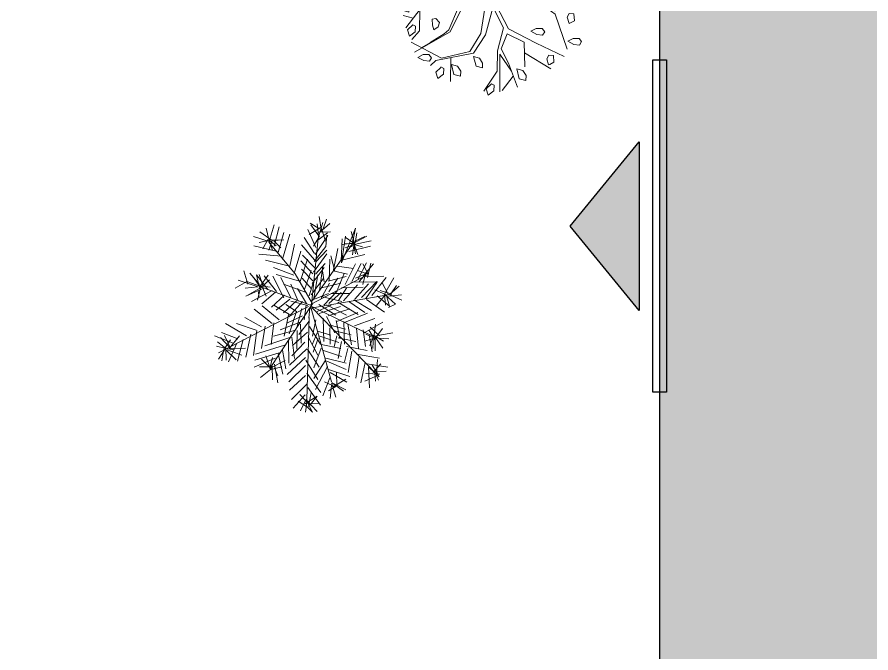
# Model space of a CAD drawing. Header units: millimetres. Extents: x -176651 to 388869, y -469666 to 486614.
# Drawn here: x 274665 to 287070, y 88215 to 97447 of the extents above; entities that cross this region are included whole.
import ezdxf

# ---------------------------------------------------------------- set-up
doc = ezdxf.new("R2010")
doc.units = ezdxf.units.MM
doc.layers.add('A- FURNITURE', color=252, linetype='Continuous', lineweight=0)
for name, color, linetype in [('ad-Entrance Point', 4, 'Continuous'), ('ad-Plot Boundary', 8, 'Continuous'), ('ad-Road', 8, 'Continuous'), ('ad-Road Hatch', 8, 'Continuous')]:
    doc.layers.add(name, color=color, linetype=linetype)

# ---------------------------------------------------------------- blocks, each defined once
blk = doc.blocks.new('A$C4fb60e89')
at = {"layer": 'ad-Road Hatch', "ltscale": 5, "transparency": 33554687}
h = blk.add_hatch(dxfattribs=at)
h.set_pattern_fill('AR-HBONE', color=256, scale=15)
h.set_pattern_definition([(45, (-193247.7, -428758.8), (0, 2155.2615), [4572, -1524]), (135, (-192170.1, -427681.1), (2e-13, 2155.2615), [4572, -1524])])
h.paths.add_polyline_path([(175594, -250241), (169178, -249341), (167473, -249057), (167473, -138694), (101313, -138694), (101313, -199954), (101308, -237995), (101040, -268291), (101008, -280968), (101066, -293684), (101243, -311127), (100910, -319344), (100949, -333937), (100669, -366960), (100727, -390983), (100669, -404586), (100538, -420418), (100467, -428759), (92426, -427265), (92163, -427209), (92163, -321454), (24803, -321454), (24803, -412961), (15653, -411029), (15654, -321452), (-19535, -321452), (-34427, -319477), (-65207, -315395), (-171770, -301268), (-185854, -298333), (-193248, -296832), (-193244, -292908), (-191914, -285219), (-191839, -284679), (-183397, -286393), (-169723, -289243), (-53141, -304698), (-18730, -309262), (15653, -309262), (15653, 703), (24803, 1115), (24803, -129544), (92163, -129544), (92163, 15133), (101313, 17713), (101313, -129544), (167473, -129544), (167473, 35552), (175738, 37855), (175849, 28595), (175836, 25947), (175777, 14040), (175855, 2316), (175660, -18036), (175731, -34039), (175718, -46839), (175673, -63402), (175816, -82072), (175542, -106356), (175490, -124641), (175575, -145019), (175731, -168892), (175797, -181269), (175797, -192667), (175744, -208200), (175829, -223277), (175888, -234871)])
h.paths.add_polyline_path([(24803, -309264), (92163, -309264), (92163, -138694), (24803, -138694)], flags=16)
at = {"layer": 'ad-Road', "ltscale": 5}
blk.add_lwpolyline([(101313, -199954), (101308, -237995), (101040, -268291), (101008, -280968), (101066, -293684), (101243, -311127), (100910, -319344), (100949, -333937), (100669, -366960), (100727, -390983), (100669, -404586), (100538, -420418), (100467, -428759), (92426, -427265), (92163, -427209), (92163, -321454), (24803, -321454), (24803, -412961), (15653, -411029)], dxfattribs=at)
blk = doc.blocks.new('zw$E7CA')
at = {"layer": 'ad-Plot Boundary'}
blk.add_lwpolyline([(0, 0), (33680, 0), (33680, 30050), (0, 30050)], close=True, dxfattribs=at)
blk = doc.blocks.new('zw$A88E')
at = {"layer": 'ad-Plot Boundary', "ltscale": 5}
blk.add_blockref('zw$E7CA', (-117254, -389359), dxfattribs=at)
blk = doc.blocks.new('QWFQFR')
at = {"color": 55, "linetype": 'Continuous', "true_color": 0x999b37}
for p, q in [((260795.741, 1945700.268), (260795.655, 1945700.251)), ((260795.655, 1945700.251), (260795.728, 1945700.182)), ((260795.695, 1945699.952), (260795.948, 1945700.274)), ((260795.823, 1945700.247), (260795.741, 1945700.268)), ((260795.848, 1945700.192), (260795.823, 1945700.247)), ((260796.061, 1945699.792), (260795.955, 1945700.256)), ((260796.013, 1945700.003), (260796.202, 1945700.29)), ((260796.09, 1945699.783), (260796.294, 1945700.309)), ((260796.204, 1945700.096), (260796.149, 1945700.296)), ((260796.378, 1945700.245), (260796.284, 1945700.194)), ((260796.378, 1945700.245), (260796.41, 1945700.215)), ((260796.487, 1945699.949), (260796.379, 1945700.304)), ((260796.45, 1945700.072), (260796.665, 1945700.255)), ((260795.678, 1945700.009), (260795.52, 1945700.136)), ((260795.743, 1945699.807), (260795.621, 1945700.194)), ((260795.728, 1945700.182), (260795.805, 1945700.151)), ((260795.805, 1945700.151), (260795.848, 1945700.192)), ((260796.284, 1945700.194), (260796.286, 1945700.099)), ((260796.286, 1945700.099), (260796.383, 1945700.136)), ((260796.383, 1945700.136), (260796.41, 1945700.215)), ((260796.597, 1945700.159), (260796.596, 1945700.013)), ((260796.597, 1945700.159), (260796.674, 1945700.115)), ((260795.22, 1945700.102), (260795.218, 1945699.955)), ((260795.22, 1945700.102), (260795.296, 1945700.057)), ((260795.324, 1945699.974), (260795.296, 1945700.057)), ((260795.465, 1945699.699), (260795.405, 1945700.05)), ((260795.567, 1945699.815), (260795.45, 1945700.071)), ((260795.901, 1945700.055), (260795.857, 1945700.013)), ((260795.857, 1945700.013), (260795.859, 1945699.918)), ((260795.963, 1945700.032), (260795.901, 1945700.055)), ((260795.945, 1945699.935), (260795.963, 1945700.032)), ((260796.596, 1945700.013), (260796.68, 1945699.964)), ((260796.701, 1945700.032), (260796.674, 1945700.115)), ((260796.68, 1945699.964), (260796.701, 1945700.032)), ((260796.731, 1945699.971), (260796.95, 1945700.09)), ((260796.96, 1945699.748), (260797.014, 1945700.03)), ((260795.218, 1945699.955), (260795.303, 1945699.906)), ((260795.307, 1945699.725), (260795.246, 1945699.92)), ((260795.303, 1945699.906), (260795.324, 1945699.974)), ((260795.679, 1945699.74), (260795.436, 1945699.904)), ((260795.859, 1945699.918), (260795.879, 1945699.92)), ((260795.879, 1945699.92), (260795.945, 1945699.935)), ((260796.398, 1945699.767), (260796.487, 1945699.949)), ((260796.447, 1945699.68), (260796.731, 1945699.971)), ((260796.884, 1945699.636), (260797.107, 1945699.963)), ((260795.482, 1945699.643), (260795.158, 1945699.796)), ((260795.667, 1945699.219), (260795.743, 1945699.807)), ((260796.028, 1945699.48), (260796.061, 1945699.792)), ((260796.057, 1945699.471), (260796.09, 1945699.783)), ((260796.328, 1945699.362), (260796.398, 1945699.767)), ((260796.895, 1945699.621), (260797.022, 1945699.836)), ((260797.094, 1945699.764), (260797.008, 1945699.746)), ((260797.019, 1945699.839), (260797.193, 1945699.855)), ((260797.177, 1945699.743), (260797.094, 1945699.764)), ((260795.361, 1945699.291), (260795.044, 1945699.628)), ((260795.249, 1945699.735), (260795.155, 1945699.684)), ((260795.155, 1945699.684), (260795.157, 1945699.589)), ((260795.157, 1945699.589), (260795.254, 1945699.626)), ((260795.249, 1945699.735), (260795.281, 1945699.704)), ((260795.254, 1945699.626), (260795.281, 1945699.704)), ((260795.638, 1945699.54), (260795.465, 1945699.699)), ((260795.632, 1945699.474), (260795.482, 1945699.643)), ((260795.679, 1945699.74), (260795.638, 1945699.54)), ((260796.432, 1945699.512), (260796.447, 1945699.68)), ((260796.5, 1945699.602), (260796.884, 1945699.636)), ((260796.945, 1945699.408), (260797.386, 1945699.648)), ((260797.008, 1945699.746), (260797.082, 1945699.677)), ((260797.082, 1945699.677), (260797.158, 1945699.646)), ((260797.158, 1945699.646), (260797.202, 1945699.688)), ((260797.202, 1945699.688), (260797.177, 1945699.743)), ((260796.432, 1945699.512), (260796.5, 1945699.602)), ((260796.487, 1945699.493), (260796.759, 1945699.534)), ((260796.759, 1945699.534), (260796.93, 1945699.35)), ((260796.803, 1945699.586), (260796.895, 1945699.621)), ((260796.822, 1945699.56), (260796.803, 1945699.586)), ((260796.824, 1945699.559), (260796.945, 1945699.408)), ((260797.347, 1945699.535), (260797.253, 1945699.484)), ((260797.347, 1945699.535), (260797.379, 1945699.504)), ((260797.352, 1945699.426), (260797.379, 1945699.504)), ((260794.921, 1945699.391), (260794.919, 1945699.245)), ((260794.921, 1945699.391), (260794.997, 1945699.347)), ((260795.226, 1945699.434), (260795.055, 1945699.305)), ((260795.616, 1945699.19), (260795.632, 1945699.474)), ((260796.08, 1945699.164), (260796.028, 1945699.48)), ((260796.159, 1945699.193), (260796.057, 1945699.471)), ((260796.283, 1945699.116), (260796.487, 1945699.493)), ((260797.232, 1945699.153), (260797.469, 1945699.39)), ((260797.253, 1945699.484), (260797.255, 1945699.389)), ((260797.255, 1945699.389), (260797.352, 1945699.426)), ((260795.025, 1945699.264), (260794.997, 1945699.347)), ((260795.004, 1945699.195), (260795.025, 1945699.264)), ((260795.381, 1945699.268), (260795.171, 1945699.191)), ((260795.611, 1945699.181), (260795.361, 1945699.291)), ((260795.691, 1945699.088), (260795.381, 1945699.268)), ((260796.212, 1945699.184), (260796.328, 1945699.362)), ((260797.6, 1945699.268), (260796.824, 1945698.992)), ((260796.93, 1945699.35), (260797.126, 1945699.33)), ((260797.126, 1945699.33), (260797.447, 1945699.264)), ((260795.171, 1945699.191), (260794.902, 1945698.984)), ((260795.04, 1945699.091), (260794.909, 1945699.168)), ((260794.919, 1945699.245), (260795.004, 1945699.195)), ((260795.165, 1945699.189), (260795.08, 1945698.893)), ((260795.78, 1945699.13), (260795.667, 1945699.219)), ((260795.78, 1945699.13), (260796.074, 1945699.158)), ((260796.68, 1945699.029), (260797.232, 1945699.153)), ((260797.232, 1945699.153), (260797.495, 1945699.235)), ((260795.284, 1945698.922), (260795.302, 1945699.005)), ((260795.302, 1945699.005), (260795.36, 1945699.003)), ((260795.717, 1945699.073), (260795.498, 1945698.795)), ((260795.763, 1945699.047), (260795.509, 1945698.761)), ((260795.691, 1945699.089), (260795.717, 1945699.073)), ((260795.763, 1945699.046), (260795.764, 1945699.046)), ((260796.033, 1945699.047), (260795.764, 1945699.046)), ((260796.282, 1945699.009), (260796.687, 1945698.955)), ((260796.294, 1945699.07), (260796.68, 1945699.029)), ((260797.371, 1945698.909), (260797.505, 1945699.053)), ((260795.012, 1945699.001), (260794.919, 1945698.95)), ((260794.919, 1945698.95), (260794.92, 1945698.855)), ((260794.92, 1945698.855), (260795.018, 1945698.893)), ((260795.08, 1945698.893), (260794.942, 1945698.797)), ((260795.012, 1945699.001), (260795.044, 1945698.971)), ((260795.018, 1945698.893), (260795.044, 1945698.971)), ((260795.285, 1945698.848), (260795.284, 1945698.922)), ((260795.36, 1945699.003), (260795.392, 1945698.932)), ((260795.392, 1945698.932), (260795.361, 1945698.877)), ((260796.084, 1945698.958), (260795.931, 1945698.621)), ((260796.197, 1945698.936), (260795.993, 1945698.585)), ((260796.203, 1945698.938), (260796.272, 1945698.61)), ((260796.336, 1945698.581), (260796.252, 1945698.967)), ((260796.687, 1945698.955), (260796.789, 1945698.931)), ((260796.789, 1945698.931), (260797.047, 1945698.605)), ((260796.824, 1945698.992), (260796.92, 1945698.843)), ((260796.92, 1945698.843), (260797.371, 1945698.909)), ((260796.947, 1945698.804), (260797.284, 1945698.896)), ((260797.371, 1945698.909), (260797.469, 1945698.735)), ((260797.5, 1945698.898), (260797.414, 1945698.881)), ((260797.414, 1945698.881), (260797.488, 1945698.812)), ((260797.582, 1945698.877), (260797.5, 1945698.898)), ((260795.286, 1945698.422), (260794.921, 1945698.762)), ((260795.509, 1945698.761), (260794.929, 1945698.611)), ((260795.361, 1945698.877), (260795.285, 1945698.848)), ((260795.498, 1945698.795), (260795.418, 1945698.755)), ((260796.947, 1945698.804), (260797.06, 1945698.656)), ((260797.488, 1945698.812), (260797.564, 1945698.781)), ((260797.564, 1945698.781), (260797.607, 1945698.822)), ((260797.607, 1945698.822), (260797.582, 1945698.877)), ((260795.19, 1945698.687), (260795.048, 1945698.647)), ((260795.418, 1945698.755), (260795.185, 1945698.687)), ((260797.06, 1945698.656), (260797.428, 1945698.607)), ((260795.042, 1945698.544), (260794.956, 1945698.526)), ((260794.956, 1945698.526), (260795.03, 1945698.457)), ((260795.124, 1945698.522), (260795.042, 1945698.544)), ((260795.149, 1945698.468), (260795.124, 1945698.522)), ((260795.931, 1945698.621), (260795.709, 1945698.41)), ((260795.993, 1945698.585), (260795.754, 1945698.373)), ((260796.272, 1945698.61), (260796.099, 1945698.312)), ((260796.298, 1945698.513), (260796.157, 1945698.326)), ((260796.298, 1945698.513), (260796.508, 1945698.333)), ((260796.336, 1945698.581), (260796.672, 1945698.273)), ((260797.047, 1945698.605), (260797.083, 1945698.069)), ((260797.248, 1945698.562), (260797.205, 1945698.52)), ((260797.205, 1945698.52), (260797.207, 1945698.425)), ((260797.311, 1945698.539), (260797.248, 1945698.562)), ((260797.292, 1945698.443), (260797.311, 1945698.539)), ((260795.03, 1945698.457), (260795.106, 1945698.426)), ((260795.199, 1945698.414), (260795.103, 1945698.364)), ((260795.106, 1945698.426), (260795.149, 1945698.468)), ((260795.754, 1945698.373), (260795.199, 1945698.414)), ((260795.709, 1945698.41), (260795.286, 1945698.422)), ((260795.418, 1945698.392), (260795.324, 1945698.06)), ((260796.726, 1945698.477), (260796.64, 1945698.46)), ((260796.64, 1945698.46), (260796.713, 1945698.39)), ((260796.713, 1945698.39), (260796.79, 1945698.359)), ((260796.808, 1945698.456), (260796.726, 1945698.477)), ((260796.79, 1945698.359), (260796.833, 1945698.401)), ((260796.833, 1945698.401), (260796.808, 1945698.456)), ((260797.207, 1945698.425), (260797.227, 1945698.427)), ((260797.227, 1945698.427), (260797.292, 1945698.443)), ((260795.239, 1945698.295), (260795.155, 1945698.25)), ((260795.281, 1945698.271), (260795.244, 1945698.305)), ((260795.254, 1945698.192), (260795.281, 1945698.271)), ((260795.401, 1945698.295), (260795.399, 1945698.148)), ((260795.401, 1945698.295), (260795.477, 1945698.25)), ((260795.741, 1945698.325), (260795.739, 1945698.179)), ((260795.741, 1945698.325), (260795.817, 1945698.281)), ((260795.844, 1945698.198), (260795.817, 1945698.281)), ((260796.099, 1945698.312), (260796.019, 1945698.031)), ((260796.157, 1945698.326), (260796.206, 1945698.098)), ((260796.508, 1945698.333), (260796.422, 1945697.985)), ((260796.672, 1945698.273), (260797.014, 1945697.98)), ((260795.155, 1945698.25), (260795.157, 1945698.155)), ((260795.157, 1945698.155), (260795.254, 1945698.192)), ((260795.399, 1945698.148), (260795.484, 1945698.099)), ((260795.505, 1945698.168), (260795.477, 1945698.25)), ((260795.484, 1945698.099), (260795.505, 1945698.168)), ((260795.739, 1945698.179), (260795.824, 1945698.13)), ((260795.824, 1945698.13), (260795.844, 1945698.198)), ((260796.116, 1945698.256), (260795.975, 1945697.729)), ((260796.116, 1945698.256), (260796.217, 1945697.975)), ((260796.471, 1945698.183), (260796.779, 1945697.859)), ((260797.207, 1945698.198), (260797.121, 1945698.18)), ((260797.121, 1945698.18), (260797.194, 1945698.111)), ((260797.289, 1945698.177), (260797.207, 1945698.198)), ((260797.314, 1945698.122), (260797.289, 1945698.177)), ((260796.019, 1945698.031), (260795.752, 1945697.8)), ((260796.206, 1945698.098), (260796.239, 1945697.728)), ((260796.803, 1945698.057), (260796.76, 1945698.015)), ((260796.76, 1945698.015), (260796.762, 1945697.92)), ((260796.866, 1945698.034), (260796.803, 1945698.057)), ((260796.847, 1945697.937), (260796.866, 1945698.034)), ((260797.194, 1945698.111), (260797.271, 1945698.08)), ((260797.271, 1945698.08), (260797.314, 1945698.122)), ((260796.224, 1945697.9), (260796.015, 1945697.741)), ((260796.301, 1945697.987), (260796.299, 1945697.84)), ((260796.301, 1945697.987), (260796.377, 1945697.942)), ((260796.405, 1945697.859), (260796.377, 1945697.942)), ((260796.762, 1945697.92), (260796.782, 1945697.922)), ((260796.782, 1945697.922), (260796.847, 1945697.937)), ((260795.891, 1945697.875), (260795.797, 1945697.824)), ((260795.797, 1945697.824), (260795.799, 1945697.729)), ((260795.799, 1945697.729), (260795.896, 1945697.766)), ((260795.891, 1945697.875), (260795.923, 1945697.844)), ((260795.896, 1945697.766), (260795.923, 1945697.844)), ((260796.299, 1945697.84), (260796.384, 1945697.791)), ((260796.384, 1945697.791), (260796.405, 1945697.859))]:
    blk.add_line(p, q, dxfattribs=at)
blk.add_circle((260796.163, 1945699.063), 0.131, dxfattribs=at)
blk = doc.blocks.new('ERGW')
at = {"color": 6, "transparency": 33554546}
for p, q in [((260795.957, 1945662.08, 129.914), (260796.091, 1945662.294, 129.914)), ((260795.957, 1945662.08, 129.914), (260795.755, 1945662.207, 129.914)), ((260795.863, 1945662.248, 129.914), (260796.003, 1945662.084, 129.914)), ((260795.959, 1945662.108, 129.914), (260795.966, 1945662.277, 129.914)), ((260796.01, 1945661.993, 129.914), (260796.151, 1945662.246, 129.914)), ((260796.711, 1945662.063, 129.914), (260796.604, 1945662.181, 129.914)), ((260796.732, 1945662.023, 129.914), (260796.753, 1945662.241, 129.914)), ((260796.762, 1945662.05, 129.914), (260796.846, 1945662.175, 129.914)), ((260796.034, 1945661.908, 129.914), (260795.726, 1945662.079, 129.914)), ((260795.952, 1945662.097, 129.914), (260795.812, 1945662.103, 129.914)), ((260795.948, 1945662.114, 129.914), (260795.841, 1945662.001, 129.914)), ((260796.003, 1945662.084, 129.914), (260795.918, 1945661.958, 129.914)), ((260796.197, 1945661.528, 129.914), (260795.951, 1945662.069, 129.914)), ((260795.959, 1945662.108, 129.914), (260795.968, 1945661.944, 129.914)), ((260795.963, 1945662.091, 129.914), (260796.038, 1945661.992, 129.914)), ((260795.97, 1945662.102, 129.914), (260796.092, 1945662.063, 129.914)), ((260796.003, 1945662.084, 129.914), (260796.17, 1945662.048, 129.914)), ((260796.025, 1945662.071, 129.914), (260796.098, 1945661.944, 129.914)), ((260796.039, 1945661.89, 129.914), (260796.197, 1945662.148, 129.914)), ((260796.079, 1945661.782, 129.914), (260796.274, 1945662.105, 129.914)), ((260796.544, 1945662.099, 129.914), (260796.588, 1945661.815, 129.914)), ((260796.752, 1945662.084, 129.914), (260796.546, 1945662.025, 129.914)), ((260796.678, 1945661.952, 129.914), (260796.603, 1945662.152, 129.914)), ((260796.649, 1945661.925, 129.914), (260796.782, 1945662.139, 129.914)), ((260796.666, 1945661.93, 129.914), (260796.698, 1945662.143, 129.914)), ((260796.698, 1945662.013, 129.914), (260796.877, 1945662.101, 129.914)), ((260796.74, 1945662.062, 129.914), (260796.748, 1945661.87, 129.914)), ((260796.076, 1945661.827, 129.914), (260795.765, 1945661.942, 129.914)), ((260796.152, 1945661.654, 129.914), (260796.301, 1945661.946, 129.914)), ((260796.31, 1945661.033, 129.914), (260796.655, 1945661.936, 129.914)), ((260796.545, 1945661.738, 129.914), (260796.461, 1945662.001, 129.914)), ((260796.55, 1945661.721, 129.914), (260796.802, 1945661.941, 129.914)), ((260796.655, 1945661.936, 129.914), (260796.561, 1945661.845, 129.914)), ((260796.643, 1945661.914, 129.914), (260796.809, 1945661.98, 129.914)), ((260796.687, 1945662.019, 129.914), (260796.854, 1945661.983, 129.914)), ((260796.791, 1945661.947, 129.914), (260796.733, 1945661.792, 129.914)), ((260796.802, 1945661.941, 129.914), (260796.791, 1945661.947, 129.914)), ((260797.219, 1945661.939, 129.914), (260796.889, 1945661.503, 129.914)), ((260797.095, 1945661.691, 129.914), (260797.219, 1945661.939, 129.914)), ((260795.834, 1945661.832, 129.914), (260796.13, 1945661.667, 129.914)), ((260796.186, 1945661.535, 129.914), (260796.363, 1945661.825, 129.914)), ((260796.524, 1945661.649, 129.914), (260796.395, 1945661.908, 129.914)), ((260796.733, 1945661.792, 129.914), (260796.512, 1945661.627, 129.914)), ((260796.889, 1945661.503, 129.914), (260797.046, 1945661.862, 129.914)), ((260796.989, 1945661.837, 129.914), (260796.89, 1945661.531, 129.914)), ((260797.125, 1945661.746, 129.914), (260797.04, 1945661.851, 129.914)), ((260797.144, 1945661.909, 129.914), (260797.146, 1945661.706, 129.914)), ((260797.158, 1945661.728, 129.914), (260797.221, 1945661.866, 129.914)), ((260795.495, 1945661.56, 129.914), (260795.492, 1945661.763, 129.914)), ((260795.656, 1945661.513, 129.914), (260795.563, 1945661.709, 129.914)), ((260796.174, 1945661.513, 129.914), (260795.918, 1945661.699, 129.914)), ((260796.242, 1945661.402, 129.914), (260796.43, 1945661.687, 129.914)), ((260796.448, 1945661.461, 129.914), (260796.328, 1945661.686, 129.914)), ((260796.341, 1945661.088, 129.914), (260797.143, 1945661.751, 129.914)), ((260796.502, 1945661.532, 129.914), (260796.371, 1945661.763, 129.914)), ((260796.717, 1945661.685, 129.914), (260796.46, 1945661.483, 129.914)), ((260796.534, 1945661.615, 129.914), (260796.731, 1945661.736, 129.914)), ((260796.739, 1945661.414, 129.914), (260796.893, 1945661.717, 129.914)), ((260797.147, 1945661.734, 129.914), (260796.974, 1945661.758, 129.914)), ((260797.135, 1945661.712, 129.914), (260796.999, 1945661.701, 129.914)), ((260797.141, 1945661.723, 129.914), (260797.019, 1945661.762, 129.914)), ((260797.129, 1945661.701, 129.914), (260797.073, 1945661.574, 129.914)), ((260797.136, 1945661.74, 129.914), (260797.118, 1945661.577, 129.914)), ((260797.133, 1945661.785, 129.914), (260797.151, 1945661.559, 129.914)), ((260797.135, 1945661.712, 129.914), (260797.388, 1945661.7, 129.914)), ((260797.135, 1945661.712, 129.914), (260797.245, 1945661.65, 129.914)), ((260797.16, 1945661.756, 129.914), (260797.319, 1945661.782, 129.914)), ((260797.164, 1945661.739, 129.914), (260797.347, 1945661.781, 129.914)), ((260795.491, 1945661.605, 129.914), (260795.303, 1945661.552, 129.914)), ((260795.375, 1945661.655, 129.914), (260795.616, 1945661.493, 129.914)), ((260795.666, 1945661.479, 129.914), (260795.491, 1945661.605, 129.914)), ((260795.655, 1945661.485, 129.914), (260795.605, 1945661.628, 129.914)), ((260795.642, 1945661.463, 129.914), (260795.651, 1945661.66, 129.914)), ((260795.758, 1945661.413, 129.914), (260795.651, 1945661.66, 129.914)), ((260795.655, 1945661.485, 129.914), (260795.813, 1945661.613, 129.914)), ((260795.671, 1945661.462, 129.914), (260795.815, 1945661.54, 129.914)), ((260795.7, 1945661.489, 129.914), (260795.69, 1945661.653, 129.914)), ((260795.756, 1945661.616, 129.914), (260795.868, 1945661.352, 129.914)), ((260795.948, 1945661.235, 129.914), (260795.878, 1945661.577, 129.914)), ((260795.93, 1945661.591, 129.914), (260796.22, 1945661.415, 129.914)), ((260796.421, 1945661.361, 129.914), (260796.306, 1945661.569, 129.914)), ((260796.481, 1945661.443, 129.914), (260796.661, 1945661.558, 129.914)), ((260796.741, 1945661.6, 129.914), (260796.649, 1945661.305, 129.914)), ((260796.767, 1945661.413, 129.914), (260796.766, 1945661.644, 129.914)), ((260796.925, 1945661.541, 129.914), (260797.251, 1945661.532, 129.914)), ((260797.362, 1945661.628, 129.914), (260797.036, 1945661.637, 129.914)), ((260795.704, 1945661.444, 129.914), (260795.42, 1945661.4, 129.914)), ((260795.627, 1945661.486, 129.914), (260795.442, 1945661.517, 129.914)), ((260795.454, 1945661.41, 129.914), (260795.671, 1945661.462, 129.914)), ((260795.666, 1945661.479, 129.914), (260795.568, 1945661.303, 129.914)), ((260795.618, 1945661.419, 129.914), (260795.603, 1945661.341, 129.914)), ((260796.293, 1945661.028, 129.914), (260795.655, 1945661.485, 129.914)), ((260795.672, 1945661.49, 129.914), (260795.799, 1945661.434, 129.914)), ((260795.683, 1945661.484, 129.914), (260795.709, 1945661.325, 129.914)), ((260795.984, 1945661.532, 129.914), (260796.048, 1945661.208, 129.914)), ((260795.996, 1945661.425, 129.914), (260796.285, 1945661.22, 129.914)), ((260796.328, 1945661.038, 129.914), (260796.197, 1945661.528, 129.914)), ((260796.27, 1945661.272, 129.914), (260796.433, 1945661.512, 129.914)), ((260796.366, 1945661.262, 129.914), (260796.278, 1945661.44, 129.914)), ((260796.514, 1945661.424, 129.914), (260796.37, 1945661.115, 129.914)), ((260796.402, 1945661.328, 129.914), (260796.63, 1945661.503, 129.914)), ((260796.476, 1945661.201, 129.914), (260796.614, 1945661.527, 129.914)), ((260796.576, 1945661.303, 129.914), (260796.595, 1945661.466, 129.914)), ((260796.745, 1945661.425, 129.914), (260796.932, 1945661.321, 129.914)), ((260797.036, 1945661.378, 129.914), (260796.815, 1945661.473, 129.914)), ((260797.083, 1945661.438, 129.914), (260796.858, 1945661.189, 129.914)), ((260796.972, 1945661.212, 129.914), (260797.162, 1945661.423, 129.914)), ((260795.813, 1945661.382, 129.914), (260795.483, 1945661.307, 129.914)), ((260795.851, 1945661.347, 129.914), (260795.615, 1945661.233, 129.914)), ((260796.135, 1945661.131, 129.914), (260796.096, 1945661.398, 129.914)), ((260796.176, 1945661.31, 129.914), (260796.244, 1945661.07, 129.914)), ((260796.311, 1945661.163, 129.914), (260796.45, 1945661.388, 129.914)), ((260796.345, 1945661.173, 129.914), (260796.572, 1945661.348, 129.914)), ((260796.779, 1945661.305, 129.914), (260796.603, 1945661.144, 129.914)), ((260796.632, 1945661.301, 129.914), (260796.902, 1945661.294, 129.914)), ((260796.732, 1945661.144, 129.914), (260796.888, 1945661.345, 129.914)), ((260797.036, 1945661.378, 129.914), (260797.036, 1945661.378, 129.914)), ((260797.062, 1945661.219, 129.914), (260797.24, 1945661.408, 129.914)), ((260797.21, 1945661.252, 129.914), (260797.085, 1945661.337, 129.914)), ((260797.142, 1945661.233, 129.914), (260797.334, 1945661.37, 129.914)), ((260797.221, 1945661.246, 129.914), (260797.184, 1945661.411, 129.914)), ((260797.197, 1945661.202, 129.914), (260797.301, 1945661.389, 129.914)), ((260795.686, 1945660.92, 129.914), (260795.489, 1945661.188, 129.914)), ((260795.799, 1945660.944, 129.914), (260795.614, 1945661.205, 129.914)), ((260795.966, 1945661.268, 129.914), (260795.741, 1945661.149, 129.914)), ((260795.964, 1945660.981, 129.914), (260795.781, 1945661.17, 129.914)), ((260796.025, 1945661.193, 129.914), (260795.795, 1945661.09, 129.914)), ((260796.299, 1945661.039, 129.914), (260797.204, 1945661.241, 129.914)), ((260796.471, 1945661.088, 129.914), (260796.642, 1945661.266, 129.914)), ((260796.494, 1945661.233, 129.914), (260796.803, 1945661.22, 129.914)), ((260796.949, 1945661.196, 129.914), (260797.327, 1945661.1, 129.914)), ((260797.199, 1945661.258, 129.914), (260797.029, 1945661.238, 129.914)), ((260797.205, 1945661.269, 129.914), (260797.066, 1945661.174, 129.914)), ((260797.188, 1945661.264, 129.914), (260797.109, 1945661.121, 129.914)), ((260797.164, 1945661.22, 129.914), (260797.431, 1945661.158, 129.914)), ((260795.282, 1945660.843, 129.914), (260795.034, 1945661.096, 129.914)), ((260795.185, 1945661.056, 129.914), (260795.436, 1945660.887, 129.914)), ((260795.522, 1945660.911, 129.914), (260795.328, 1945661.105, 129.914)), ((260796.113, 1945661.144, 129.914), (260795.888, 1945661.024, 129.914)), ((260796.196, 1945661.112, 129.914), (260795.946, 1945660.948, 129.914)), ((260796.072, 1945660.993, 129.914), (260795.949, 1945661.134, 129.914)), ((260796.254, 1945661.036, 129.914), (260796.034, 1945661.158, 129.914)), ((260796.232, 1945661.048, 129.914), (260796.15, 1945660.849, 129.914)), ((260796.375, 1945661.098, 129.914), (260796.59, 1945661.122, 129.914)), ((260796.483, 1945660.98, 129.914), (260796.72, 1945661.122, 129.914)), ((260796.483, 1945661.11, 129.914), (260796.747, 1945660.963, 129.914)), ((260796.556, 1945660.983, 129.914), (260796.775, 1945661.091, 129.914)), ((260796.63, 1945661.115, 129.914), (260796.891, 1945661.041, 129.914)), ((260796.703, 1945660.988, 129.914), (260796.873, 1945661.138, 129.914)), ((260796.775, 1945660.962, 129.914), (260797.03, 1945661.136, 129.914)), ((260796.795, 1945661.152, 129.914), (260797.101, 1945661.082, 129.914)), ((260796.937, 1945660.943, 129.914), (260797.187, 1945661.107, 129.914)), ((260797.039, 1945660.944, 129.914), (260797.316, 1945661.106, 129.914)), ((260797.31, 1945661.096, 129.914), (260797.094, 1945660.914, 129.914)), ((260797.19, 1945660.932, 129.914), (260797.458, 1945661.128, 129.914)), ((260797.375, 1945660.901, 129.914), (260797.569, 1945661.095, 129.914)), ((260797.382, 1945661.07, 129.914), (260797.425, 1945660.888, 129.914)), ((260796.259, 1945661.019, 129.914), (260794.82, 1945660.711, 129.914)), ((260795.055, 1945660.797, 129.914), (260794.831, 1945660.964, 129.914)), ((260795.007, 1945660.737, 129.914), (260794.908, 1945660.921, 129.914)), ((260795.147, 1945660.832, 129.914), (260794.945, 1945660.987, 129.914)), ((260795.012, 1945660.72, 129.914), (260794.971, 1945660.93, 129.914)), ((260795.483, 1945660.299, 129.914), (260796.328, 1945661.038, 129.914)), ((260795.594, 1945660.626, 129.914), (260795.714, 1945660.919, 129.914)), ((260795.947, 1945660.976, 129.914), (260795.805, 1945660.695, 129.914)), ((260795.885, 1945660.709, 129.914), (260796.072, 1945660.993, 129.914)), ((260796.158, 1945661.018, 129.914), (260796.029, 1945660.787, 129.914)), ((260796.275, 1945660.995, 129.914), (260796.223, 1945660.851, 129.914)), ((260796.258, 1945660.991, 129.914), (260797.475, 1945660.874, 129.914)), ((260796.292, 1945661, 129.914), (260796.298, 1945659.873, 129.914)), ((260796.298, 1945661.011, 129.914), (260797.073, 1945660.334, 129.914)), ((260796.954, 1945659.81, 129.914), (260796.303, 1945660.994, 129.914)), ((260796.362, 1945660.918, 129.914), (260796.583, 1945660.953, 129.914)), ((260796.411, 1945661.006, 129.914), (260796.61, 1945660.795, 129.914)), ((260796.522, 1945660.973, 129.914), (260796.76, 1945660.754, 129.914)), ((260796.69, 1945660.966, 129.914), (260796.927, 1945660.718, 129.914)), ((260796.847, 1945660.936, 129.914), (260797.029, 1945660.719, 129.914)), ((260796.92, 1945660.938, 129.914), (260797.13, 1945660.721, 129.914)), ((260797.386, 1945660.895, 129.914), (260797.255, 1945660.997, 129.914)), ((260797.464, 1945660.88, 129.914), (260797.327, 1945660.971, 129.914)), ((260797.453, 1945660.886, 129.914), (260797.608, 1945660.958, 129.914)), ((260797.464, 1945660.88, 129.914), (260797.575, 1945660.977, 129.914)), ((260794.929, 1945660.752, 129.914), (260794.819, 1945660.813, 129.914)), ((260794.94, 1945660.745, 129.914), (260794.85, 1945660.868, 129.914)), ((260794.929, 1945660.752, 129.914), (260795.04, 1945660.848, 129.914)), ((260794.99, 1945660.732, 129.914), (260795.182, 1945660.87, 129.914)), ((260795.219, 1945660.806, 129.914), (260795.059, 1945660.52, 129.914)), ((260795.345, 1945660.851, 129.914), (260795.19, 1945660.548, 129.914)), ((260795.303, 1945660.543, 129.914), (260795.447, 1945660.88, 129.914)), ((260795.578, 1945660.908, 129.914), (260795.441, 1945660.61, 129.914)), ((260796.082, 1945660.829, 129.914), (260795.776, 1945660.798, 129.914)), ((260796.23, 1945660.862, 129.914), (260795.88, 1945659.717, 129.914)), ((260796.142, 1945660.911, 129.914), (260795.903, 1945660.871, 129.914)), ((260796.216, 1945660.812, 129.914), (260796.018, 1945660.663, 129.914)), ((260796.08, 1945660.801, 129.914), (260796.018, 1945660.534, 129.914)), ((260796.311, 1945660.802, 129.914), (260796.206, 1945660.587, 129.914)), ((260796.223, 1945660.851, 129.914), (260796.23, 1945660.862, 129.914)), ((260796.424, 1945660.797, 129.914), (260796.341, 1945660.469, 129.914)), ((260796.382, 1945660.878, 129.914), (260796.71, 1945660.897, 129.914)), ((260796.475, 1945660.812, 129.914), (260796.531, 1945660.55, 129.914)), ((260796.503, 1945660.811, 129.914), (260796.831, 1945660.83, 129.914)), ((260797.099, 1945660.897, 129.914), (260797.307, 1945660.651, 129.914)), ((260797.217, 1945660.773, 129.914), (260797.386, 1945660.895, 129.914)), ((260797.262, 1945660.906, 129.914), (260797.4, 1945660.714, 129.914)), ((260797.375, 1945660.901, 129.914), (260797.345, 1945660.745, 129.914)), ((260797.375, 1945660.901, 129.914), (260797.491, 1945660.721, 129.914)), ((260797.397, 1945660.889, 129.914), (260797.4, 1945660.714, 129.914)), ((260797.424, 1945660.859, 129.914), (260797.608, 1945660.829, 129.914)), ((260797.436, 1945660.881, 129.914), (260797.593, 1945660.75, 129.914)), ((260794.946, 1945660.756, 129.914), (260794.799, 1945660.622, 129.914)), ((260794.912, 1945660.747, 129.914), (260794.837, 1945660.587, 129.914)), ((260794.946, 1945660.756, 129.914), (260794.904, 1945660.578, 129.914)), ((260795.116, 1945660.777, 129.914), (260794.931, 1945660.549, 129.914)), ((260794.934, 1945660.734, 129.914), (260795.044, 1945660.544, 129.914)), ((260795.056, 1945660.695, 129.914), (260794.94, 1945660.745, 129.914)), ((260794.956, 1945660.722, 129.914), (260795.141, 1945660.59, 129.914)), ((260794.99, 1945660.732, 129.914), (260795.218, 1945660.677, 129.914)), ((260795.987, 1945660.738, 129.914), (260795.655, 1945660.736, 129.914)), ((260796.009, 1945660.726, 129.914), (260795.936, 1945660.464, 129.914)), ((260796.201, 1945660.734, 129.914), (260796.284, 1945660.443, 129.914)), ((260796.475, 1945660.682, 129.914), (260796.695, 1945660.56, 129.914)), ((260796.595, 1945660.716, 129.914), (260796.577, 1945660.452, 129.914)), ((260796.928, 1945660.746, 129.914), (260796.6, 1945660.699, 129.914)), ((260796.7, 1945660.672, 129.914), (260796.624, 1945660.355, 129.914)), ((260796.705, 1945660.655, 129.914), (260797.062, 1945660.701, 129.914)), ((260797.491, 1945660.721, 129.914), (260797.377, 1945660.698, 129.914)), ((260795.777, 1945660.567, 129.914), (260795.337, 1945660.553, 129.914)), ((260795.498, 1945660.636, 129.914), (260795.882, 1945660.653, 129.914)), ((260795.77, 1945660.297, 129.914), (260795.853, 1945660.626, 129.914)), ((260795.91, 1945660.651, 129.914), (260795.868, 1945660.343, 129.914)), ((260796.147, 1945660.663, 129.914), (260795.888, 1945660.534, 129.914)), ((260796.139, 1945660.596, 129.914), (260796.204, 1945660.3, 129.914)), ((260796.167, 1945660.465, 129.914), (260796.281, 1945660.618, 129.914)), ((260796.293, 1945660.64, 129.914), (260796.463, 1945660.531, 129.914)), ((260796.306, 1945660.56, 129.914), (260796.547, 1945660.397, 129.914)), ((260796.423, 1945660.409, 129.914), (260796.479, 1945660.637, 129.914)), ((260796.532, 1945660.578, 129.914), (260796.752, 1945660.456, 129.914)), ((260796.743, 1945660.62, 129.914), (260796.718, 1945660.316, 129.914)), ((260796.83, 1945660.571, 129.914), (260797.147, 1945660.596, 129.914)), ((260795.596, 1945660.423, 129.914), (260795.267, 1945660.376, 129.914)), ((260795.672, 1945660.482, 129.914), (260795.305, 1945660.47, 129.914)), ((260795.51, 1945660.269, 129.914), (260795.4, 1945660.46, 129.914)), ((260795.488, 1945660.281, 129.914), (260795.475, 1945660.49, 129.914)), ((260795.483, 1945660.299, 129.914), (260795.563, 1945660.441, 129.914)), ((260795.655, 1945660.477, 129.914), (260795.641, 1945660.168, 129.914)), ((260795.729, 1945660.507, 129.914), (260795.706, 1945660.232, 129.914)), ((260796.075, 1945660.43, 129.914), (260795.769, 1945660.269, 129.914)), ((260796.074, 1945660.531, 129.914), (260795.837, 1945660.39, 129.914)), ((260796.18, 1945660.127, 129.914), (260796.086, 1945660.424, 129.914)), ((260796.277, 1945660.533, 129.914), (260796.151, 1945660.359, 129.914)), ((260796.295, 1945660.437, 129.914), (260796.554, 1945660.307, 129.914)), ((260796.466, 1945660.356, 129.914), (260796.546, 1945660.499, 129.914)), ((260796.555, 1945660.465, 129.914), (260796.792, 1945660.347, 129.914)), ((260796.851, 1945660.53, 129.914), (260796.804, 1945660.239, 129.914)), ((260796.939, 1945660.481, 129.914), (260796.906, 1945660.24, 129.914)), ((260796.943, 1945660.436, 129.914), (260797.245, 1945660.513, 129.914)), ((260797.056, 1945660.329, 129.914), (260797.022, 1945660.449, 129.914)), ((260797.147, 1945660.337, 129.914), (260797.047, 1945660.493, 129.914)), ((260797.055, 1945660.301, 129.914), (260797.213, 1945660.43, 129.914)), ((260797.062, 1945660.34, 129.914), (260797.132, 1945660.518, 129.914)), ((260795.506, 1945660.314, 129.914), (260795.345, 1945660.361, 129.914)), ((260795.524, 1945660.319, 129.914), (260795.476, 1945660.13, 129.914)), ((260795.5, 1945660.303, 129.914), (260795.728, 1945660.35, 129.914)), ((260795.54, 1945660.065, 129.914), (260795.564, 1945660.34, 129.914)), ((260796.025, 1945660.314, 129.914), (260795.702, 1945660.148, 129.914)), ((260796.101, 1945660.141, 129.914), (260796.281, 1945660.387, 129.914)), ((260796.291, 1945660.353, 129.914), (260796.532, 1945660.19, 129.914)), ((260796.48, 1945660.175, 129.914), (260796.592, 1945660.401, 129.914)), ((260796.644, 1945660.314, 129.914), (260796.914, 1945660.178, 129.914)), ((260797.112, 1945660.327, 129.914), (260796.921, 1945660.319, 129.914)), ((260796.959, 1945660.413, 129.914), (260797.067, 1945660.323, 129.914)), ((260797.051, 1945660.347, 129.914), (260796.973, 1945660.232, 129.914)), ((260797.003, 1945660.388, 129.914), (260796.98, 1945660.141, 129.914)), ((260797.064, 1945660.369, 129.914), (260797.005, 1945660.185, 129.914)), ((260797.08, 1945660.345, 129.914), (260797.025, 1945660.145, 129.914)), ((260797.045, 1945660.336, 129.914), (260797.262, 1945660.258, 129.914)), ((260797.182, 1945660.245, 129.914), (260797.064, 1945660.369, 129.914)), ((260797.069, 1945660.351, 129.914), (260797.344, 1945660.328, 129.914)), ((260797.084, 1945660.328, 129.914), (260797.144, 1945660.151, 129.914)), ((260795.488, 1945660.281, 129.914), (260795.316, 1945660.205, 129.914)), ((260795.516, 1945660.28, 129.914), (260795.657, 1945660.274, 129.914)), ((260795.55, 1945660.29, 129.914), (260795.567, 1945660.165, 129.914)), ((260795.697, 1945660.036, 129.914), (260795.992, 1945660.203, 129.914)), ((260796.017, 1945660.275, 129.914), (260796.116, 1945659.96, 129.914)), ((260796.29, 1945660.195, 129.914), (260796.061, 1945659.991, 129.914)), ((260796.308, 1945660.228, 129.914), (260796.572, 1945660.081, 129.914)), ((260796.312, 1945660.183, 129.914), (260796.551, 1945659.992, 129.914)), ((260796.654, 1945660.28, 129.914), (260796.556, 1945660.104, 129.914)), ((260796.566, 1945659.94, 129.914), (260796.697, 1945660.227, 129.914)), ((260795.957, 1945660.063, 129.914), (260795.675, 1945659.918, 129.914)), ((260795.986, 1945660.09, 129.914), (260796.107, 1945659.764, 129.914)), ((260796.042, 1945659.828, 129.914), (260796.297, 1945660.104, 129.914)), ((260796.301, 1945660.059, 129.914), (260796.574, 1945659.878, 129.914)), ((260796.782, 1945660.122, 129.914), (260796.651, 1945659.835, 129.914)), ((260796.751, 1945660.169, 129.914), (260797.06, 1945660.025, 129.914)), ((260795.668, 1945659.778, 129.914), (260795.946, 1945659.94, 129.914)), ((260796.289, 1945659.936, 129.914), (260796.122, 1945659.712, 129.914)), ((260796.509, 1945659.813, 129.914), (260796.315, 1945660.008, 129.914)), ((260796.356, 1945659.798, 129.914), (260796.404, 1945659.987, 129.914)), ((260796.84, 1945660.018, 129.914), (260796.703, 1945659.748, 129.914)), ((260796.87, 1945659.944, 129.914), (260796.806, 1945659.648, 129.914)), ((260796.866, 1945659.989, 129.914), (260797.142, 1945659.864, 129.914)), ((260796.87, 1945659.944, 129.914), (260796.986, 1945659.764, 129.914)), ((260796.916, 1945659.846, 129.914), (260797.056, 1945659.941, 129.914)), ((260796.971, 1945659.815, 129.914), (260796.932, 1945659.952, 129.914)), ((260796.954, 1945659.81, 129.914), (260797.025, 1945660.015, 129.914)), ((260795.904, 1945659.632, 129.914), (260795.805, 1945659.817, 129.914)), ((260796.054, 1945659.591, 129.914), (260795.943, 1945659.884, 129.914)), ((260796.306, 1945659.811, 129.914), (260796.198, 1945659.9, 129.914)), ((260796.284, 1945659.823, 129.914), (260796.214, 1945659.646, 129.914)), ((260796.292, 1945659.862, 129.914), (260796.299, 1945659.642, 129.914)), ((260796.3, 1945659.8, 129.914), (260796.506, 1945659.858, 129.914)), ((260796.303, 1945659.856, 129.914), (260796.465, 1945659.708, 129.914)), ((260796.303, 1945659.856, 129.914), (260796.431, 1945659.698, 129.914)), ((260797.004, 1945659.797, 129.914), (260796.81, 1945659.862, 129.914)), ((260796.938, 1945659.833, 129.914), (260796.916, 1945659.716, 129.914)), ((260796.944, 1945659.844, 129.914), (260796.961, 1945659.72, 129.914)), ((260796.951, 1945659.855, 129.914), (260797.101, 1945659.815, 129.914)), ((260795.877, 1945659.791, 129.914), (260795.657, 1945659.654, 129.914)), ((260795.863, 1945659.713, 129.914), (260795.75, 1945659.588, 129.914)), ((260795.756, 1945659.729, 129.914), (260795.864, 1945659.611, 129.914)), ((260795.872, 1945659.678, 129.914), (260795.816, 1945659.551, 129.914)), ((260795.838, 1945659.669, 129.914), (260796.043, 1945659.727, 129.914)), ((260795.869, 1945659.724, 129.914), (260795.983, 1945659.516, 129.914)), ((260795.881, 1945659.616, 129.914), (260795.968, 1945659.798, 129.914)), ((260796.043, 1945659.727, 129.914), (260795.904, 1945659.632, 129.914)), ((260796.339, 1945659.793, 129.914), (260796.219, 1945659.759, 129.914)), ((260796.987, 1945659.792, 129.914), (260796.766, 1945659.757, 129.914)), ((260795.848, 1945659.634, 129.914), (260795.916, 1945659.524, 129.914)), ((260795.888, 1945659.655, 129.914), (260796.027, 1945659.621, 129.914)), ((260795.916, 1945659.524, 129.914), (260795.888, 1945659.655, 129.914))]:
    blk.add_line(p, q, dxfattribs=at)
blk = doc.blocks.new('zw$1761')
at = {"color": 6, "xscale": 39.3712485404797, "yscale": 39.3712485404797, "zscale": 39.3712485404797, "rotation": 15.20137085992779}
for name, p in [('QWFQFR', (10182333.57, -76617512.79, -707.7)), ('ERGW', (10181834.28, -76616243.66, -5813.11))]:
    blk.add_blockref(name, p, dxfattribs=at)
blk = doc.blocks.new('$ZCDB_AUDIT_GENERATED_25A5F3')
at = {"layer": 'ad-Entrance Point', "ltscale": 5}
h = blk.add_hatch(color=256, dxfattribs=at)
h.dxf.hatch_style = 1
h.paths.add_polyline_path([(-300, -1187.5), (-300, -3637.5), (-1300, -2412.5)])
for points in [[(-100, 0), (100, 0), (100, -4825), (-100, -4825)], [(-300, -1187.5), (-300, -3637.5), (-1300, -2412.5)]]:
    blk.add_lwpolyline(points, close=True, dxfattribs=at)
blk = doc.blocks.new('$ZCDB_AUDIT_GENERATED_25A5FB')
at = {"layer": 'ad-Entrance Point', "ltscale": 5}
blk.add_blockref('$ZCDB_AUDIT_GENERATED_25A5F3', (92163, -331934), dxfattribs=at)

msp = doc.modelspace()

# ---------------------------------------------------------------- block references
at = {"layer": 'ad-Road', "ltscale": 5}
msp.add_blockref('A$C4fb60e89', (191839, 428759), dxfattribs=at)

# ---------------------------------------------------------------- next in the draw order: block references
at = {"layer": 'A- FURNITURE', "color": 6, "xscale": 25.39807961885639, "yscale": 25.39807961885639, "zscale": 25.39807961885639}
msp.add_blockref('zw$1761', (173127, 121263), dxfattribs=at)
at = {"layer": 'ad-Entrance Point', "ltscale": 5}
msp.add_blockref('$ZCDB_AUDIT_GENERATED_25A5FB', (191839, 428759), dxfattribs=at)
at = {"layer": 'ad-Plot Boundary', "ltscale": 5}
msp.add_blockref('zw$A88E', (367577, 466614), dxfattribs=at)

doc.saveas('drawing.dxf')
